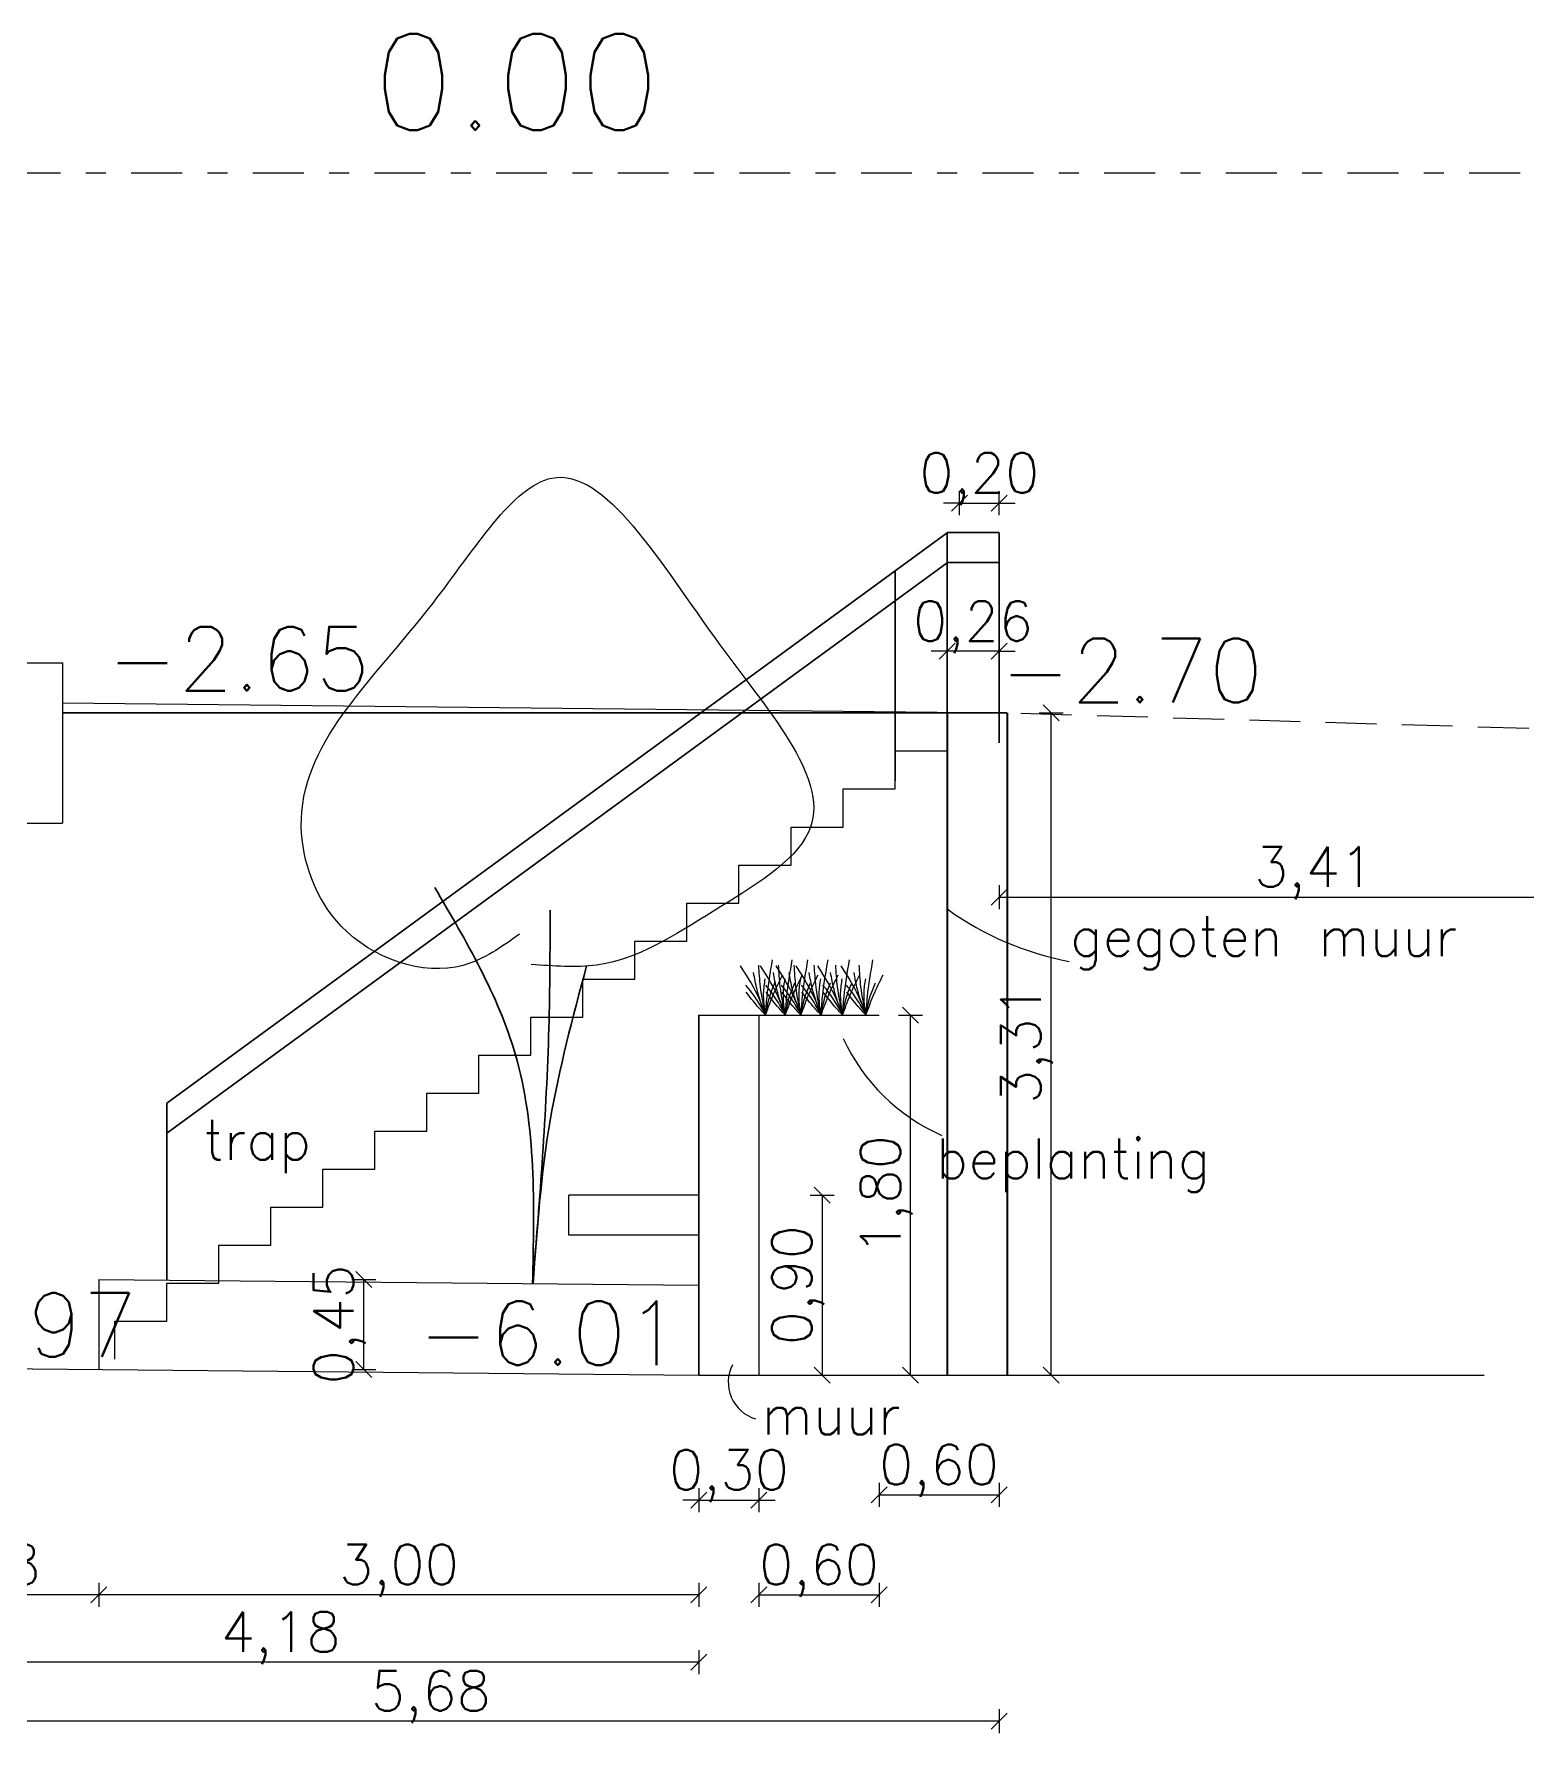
# Model space of a CAD drawing. Header units: millimetres. Extents: x 361 to 21231, y 184 to 1849.
# Drawn here: x 2535.29 to 2542.75, y 538.11 to 546.6 of the extents above; entities that cross this region are included whole.
import ezdxf

# ---------------------------------------------------------------- set-up
doc = ezdxf.new("R2010")
doc.units = ezdxf.units.MM
doc.header["$LTSCALE"] = 0.2
doc.linetypes.add('DASHDOT2', pattern=[12.7, 6.35, -3.175, 0, -3.175])
doc.linetypes.add('DASHED2', pattern=[9.524999999999999, 6.35, -3.175])
for name, color, linetype, lineweight in [('aslijnen', 10, 'DASHDOT2', 25), ('balustrade', 234, 'Continuous', 35), ('bomen', 7, 'Continuous', 35), ('huis', 7, 'Continuous', 40), ('maten', 1, 'Continuous', 18), ('nieuwe hoogtepunten', 154, 'Continuous', 35)]:
    doc.layers.add(name, color=color, linetype=linetype, lineweight=lineweight)
for name, color, linetype in [('beplanting', 7, 'Continuous'), ('ontwerp', 7, 'Continuous'), ('opmeting', 7, 'Continuous')]:
    doc.layers.add(name, color=color, linetype=linetype)
doc.styles.get("Standard").update_dxf_attribs({"font": 'txt.shx', "height": 0.2})
doc.dimstyles.new('maat aanduiding voor tuin', dxfattribs={"dimscale": 0.2000000000000018, "dimtxt": 0.2, "dimasz": 0.4, "dimexe": 0.3, "dimexo": 0.3, "dimgap": 0.02, "dimtad": 1, "dimzin": 1, "dimtxsty": 'Standard', "dimblk": 'OBLIQUE', "dimcen": 0.2, "dimadec": 0, "dimazin": 3, "dimtfac": 1, "dimtix": 1, "dimtmove": 0, "dimatfit": 3, "dimldrblk": 'OBLIQUE', "dimfxl": 0.3, "dimfxlon": 1, "dimarcsym": 1})

# ---------------------------------------------------------------- blocks, each defined once
blk = doc.blocks.new('_Oblique')
at = {"color": 0, "linetype": 'ByBlock', "lineweight": -2}
blk.add_line((-0.5, -0.5), (0.5, 0.5), dxfattribs=at)
blk = doc.blocks.new('*D1673')
at = {"layer": 'Defpoints', "color": 0, "ltscale": 0.2, "transparency": 16777216}
for p in [(2540.111342599165, 543.0608308301748), (2543.520891784467, 543.0608308301748), (2543.520891784467, 542.2907559636137)]:
    blk.add_point(p, dxfattribs=at)
at = {"layer": 'maten', "color": 0, "lineweight": -2, "ltscale": 0.2, "transparency": 16777216}
for p, q in [((2540.111342599165, 542.3507559636138), (2540.111342599165, 542.2307559636138)), ((2543.520891784467, 542.3507559636138), (2543.520891784467, 542.2307559636138)), ((2540.111342599165, 542.2907559636137), (2543.520891784467, 542.2907559636137))]:
    blk.add_line(p, q, dxfattribs=at)
at = {"layer": 'maten', "color": 0, "lineweight": -2, "ltscale": 0.2, "transparency": 16777216, "xscale": 0.08000000000000074, "yscale": 0.08000000000000074, "zscale": 0.08000000000000074, "rotation": 180}
blk.add_blockref('_Oblique', (2540.111342599165, 542.2907559636137), dxfattribs=at)
at = {"layer": 'maten', "color": 0, "lineweight": -2, "ltscale": 0.2, "transparency": 16777216, "xscale": 0.08000000000000074, "yscale": 0.08000000000000074, "zscale": 0.08000000000000074}
blk.add_blockref('_Oblique', (2543.520891784467, 542.2907559636137), dxfattribs=at)
at = {"layer": 'maten', "color": 0, "ltscale": 0.2, "transparency": 16777216, "insert": (2541.686480442305, 542.4114226302804), "char_height": 0.2, "attachment_point": 5}
blk.add_mtext('3,41', dxfattribs=at)
blk = doc.blocks.new('*D1764')
at = {"layer": 'Defpoints', "color": 0, "ltscale": 0.2, "transparency": 16777216}
for p in [(2535.611333840362, 540.3795548377246), (2538.611342599165, 540.3508514267282), (2535.611333840362, 538.8038031608307)]:
    blk.add_point(p, dxfattribs=at)
at = {"layer": 'maten', "color": 0, "lineweight": -2, "ltscale": 0.2, "transparency": 16777216}
for p, q in [((2535.611333840362, 538.8638031608308), (2535.611333840362, 538.7438031608308)), ((2538.611342599165, 538.8638031608308), (2538.611342599165, 538.7438031608308)), ((2538.611342599165, 538.8038031608307), (2535.611333840362, 538.8038031608307))]:
    blk.add_line(p, q, dxfattribs=at)
at = {"layer": 'maten', "color": 0, "lineweight": -2, "ltscale": 0.2, "transparency": 16777216, "xscale": 0.08000000000000074, "yscale": 0.08000000000000074, "zscale": 0.08000000000000074, "rotation": 180}
blk.add_blockref('_Oblique', (2535.611333840362, 538.8038031608307), dxfattribs=at)
at = {"layer": 'maten', "color": 0, "lineweight": -2, "ltscale": 0.2, "transparency": 16777216, "xscale": 0.08000000000000074, "yscale": 0.08000000000000074, "zscale": 0.08000000000000074}
blk.add_blockref('_Oblique', (2538.611342599165, 538.8038031608307), dxfattribs=at)
at = {"layer": 'maten', "color": 0, "ltscale": 0.2, "transparency": 16777216, "insert": (2537.111338219764, 538.9244698274974), "char_height": 0.2, "attachment_point": 5}
blk.add_mtext('3,00', dxfattribs=at)
blk = doc.blocks.new('*D1765')
at = {"layer": 'Defpoints', "color": 0, "ltscale": 0.2, "transparency": 16777216}
for p in [(2535.611333840362, 540.3795548377246), (2536.935265975211, 540.3795548377246), (2535.611333840362, 539.9295342411712)]:
    blk.add_point(p, dxfattribs=at)
at = {"layer": 'maten', "color": 0, "lineweight": -2, "ltscale": 0.2, "transparency": 16777216}
for p, q in [((2536.875265975211, 540.3795548377246), (2536.995265975211, 540.3795548377246)), ((2536.935265975211, 539.9295342411712), (2536.935265975211, 540.3795548377246)), ((2536.875265975211, 539.9295342411712), (2536.995265975211, 539.9295342411712))]:
    blk.add_line(p, q, dxfattribs=at)
at = {"layer": 'maten', "color": 0, "lineweight": -2, "ltscale": 0.2, "transparency": 16777216, "xscale": 0.08000000000000074, "yscale": 0.08000000000000074, "zscale": 0.08000000000000074}
for p, rotation in [((2536.935265975211, 540.3795548377246), 90), ((2536.935265975211, 539.9295342411712), 270)]:
    blk.add_blockref('_Oblique', p, dxfattribs=dict(at, rotation=rotation))
at = {"layer": 'maten', "color": 0, "ltscale": 0.2, "transparency": 16777216, "insert": (2536.814599308545, 540.1545445394484), "char_height": 0.2, "attachment_point": 5, "rotation": 90}
blk.add_mtext('0,45', dxfattribs=at)
blk = doc.blocks.new('*D1766')
at = {"layer": 'Defpoints', "color": 0, "ltscale": 0.2, "transparency": 16777216}
for p in [(2538.611342599165, 540.8008308301748), (2538.611342599166, 539.9008308301748), (2539.226873029485, 539.9008308301748)]:
    blk.add_point(p, dxfattribs=at)
at = {"layer": 'maten', "color": 0, "lineweight": -2, "ltscale": 0.2, "transparency": 16777216}
for p, q in [((2539.166873029485, 540.8008308301748), (2539.286873029485, 540.8008308301748)), ((2539.226873029485, 540.8008308301748), (2539.226873029485, 539.9008308301748)), ((2539.166873029485, 539.9008308301748), (2539.286873029485, 539.9008308301748))]:
    blk.add_line(p, q, dxfattribs=at)
at = {"layer": 'maten', "color": 0, "lineweight": -2, "ltscale": 0.2, "transparency": 16777216, "xscale": 0.08000000000000074, "yscale": 0.08000000000000074, "zscale": 0.08000000000000074}
for p, rotation in [((2539.226873029485, 540.8008308301748), 90), ((2539.226873029485, 539.9008308301748), 270)]:
    blk.add_blockref('_Oblique', p, dxfattribs=dict(at, rotation=rotation))
at = {"layer": 'maten', "color": 0, "ltscale": 0.2, "transparency": 16777216, "insert": (2539.106206362819, 540.3508308301753), "char_height": 0.2, "attachment_point": 5, "rotation": 90}
blk.add_mtext('0,90', dxfattribs=at)
blk = doc.blocks.new('*D1767')
at = {"layer": 'Defpoints', "color": 0, "ltscale": 0.2, "transparency": 16777216}
for p in [(2538.611342599166, 541.7008308301747), (2539.669145247368, 541.7008308301747), (2538.611342599166, 539.9008308301748)]:
    blk.add_point(p, dxfattribs=at)
at = {"layer": 'maten', "color": 0, "lineweight": -2, "ltscale": 0.2, "transparency": 16777216}
for p, q in [((2539.609145247368, 541.7008308301747), (2539.729145247368, 541.7008308301747)), ((2539.669145247368, 539.9008308301748), (2539.669145247368, 541.7008308301747)), ((2539.609145247368, 539.9008308301748), (2539.729145247368, 539.9008308301748))]:
    blk.add_line(p, q, dxfattribs=at)
at = {"layer": 'maten', "color": 0, "lineweight": -2, "ltscale": 0.2, "transparency": 16777216, "xscale": 0.08000000000000074, "yscale": 0.08000000000000074, "zscale": 0.08000000000000074}
for p, rotation in [((2539.669145247368, 541.7008308301747), 90), ((2539.669145247368, 539.9008308301748), 270)]:
    blk.add_blockref('_Oblique', p, dxfattribs=dict(at, rotation=rotation))
at = {"layer": 'maten', "color": 0, "ltscale": 0.2, "transparency": 16777216, "insert": (2539.548478580701, 540.8008308301752), "char_height": 0.2, "attachment_point": 5, "rotation": 90}
blk.add_mtext('1,80', dxfattribs=at)
blk = doc.blocks.new('*D1768')
at = {"layer": 'Defpoints', "color": 0, "ltscale": 0.2, "transparency": 16777216}
for p in [(2538.611342599166, 543.2108308301749), (2540.371058443624, 543.2108308301749), (2538.611342599166, 539.9008308301748)]:
    blk.add_point(p, dxfattribs=at)
at = {"layer": 'maten', "color": 0, "lineweight": -2, "ltscale": 0.2, "transparency": 16777216}
for p, q in [((2540.311058443624, 543.2108308301749), (2540.431058443624, 543.2108308301749)), ((2540.371058443624, 539.9008308301748), (2540.371058443624, 543.2108308301749)), ((2540.311058443624, 539.9008308301748), (2540.431058443624, 539.9008308301748))]:
    blk.add_line(p, q, dxfattribs=at)
at = {"layer": 'maten', "color": 0, "lineweight": -2, "ltscale": 0.2, "transparency": 16777216, "xscale": 0.08000000000000074, "yscale": 0.08000000000000074, "zscale": 0.08000000000000074}
for p, rotation in [((2540.371058443624, 543.2108308301749), 90), ((2540.371058443624, 539.9008308301748), 270)]:
    blk.add_blockref('_Oblique', p, dxfattribs=dict(at, rotation=rotation))
at = {"layer": 'maten', "color": 0, "ltscale": 0.2, "transparency": 16777216, "insert": (2540.250391776957, 541.5558308301753), "char_height": 0.2, "attachment_point": 5, "rotation": 90}
blk.add_mtext('3,31', dxfattribs=at)
blk = doc.blocks.new('*D1773')
at = {"layer": 'Defpoints', "color": 0, "ltscale": 0.2, "transparency": 16777216}
for p in [(2538.611342599166, 541.7008308301747), (2538.911342599165, 541.7008308301749), (2538.911342599165, 539.2768515576273)]:
    blk.add_point(p, dxfattribs=at)
at = {"layer": 'maten', "color": 0, "lineweight": -2, "ltscale": 0.2, "transparency": 16777216}
for p, q in [((2538.611342599166, 539.3368515576274), (2538.611342599166, 539.2168515576274)), ((2538.911342599165, 539.3368515576274), (2538.911342599165, 539.2168515576274)), ((2538.611342599166, 539.2768515576273), (2538.531342599166, 539.2768515576273)), ((2538.611342599166, 539.2768515576273), (2538.911342599165, 539.2768515576273)), ((2538.911342599165, 539.2768515576273), (2538.991342599165, 539.2768515576273))]:
    blk.add_line(p, q, dxfattribs=at)
at = {"layer": 'maten', "color": 0, "lineweight": -2, "ltscale": 0.2, "transparency": 16777216, "xscale": 0.08000000000000074, "yscale": 0.08000000000000074, "zscale": 0.08000000000000074}
blk.add_blockref('_Oblique', (2538.611342599166, 539.2768515576273), dxfattribs=at)
at = {"layer": 'maten', "color": 0, "lineweight": -2, "ltscale": 0.2, "transparency": 16777216, "xscale": 0.08000000000000074, "yscale": 0.08000000000000074, "zscale": 0.08000000000000074, "rotation": 180}
blk.add_blockref('_Oblique', (2538.911342599165, 539.2768515576273), dxfattribs=at)
at = {"layer": 'maten', "color": 0, "ltscale": 0.2, "transparency": 16777216, "insert": (2538.761342599165, 539.397518224294), "char_height": 0.2, "attachment_point": 5}
blk.add_mtext('0,30', dxfattribs=at)
blk = doc.blocks.new('*D1774')
at = {"layer": 'Defpoints', "color": 0, "ltscale": 0.2, "transparency": 16777216}
for p in [(2540.111342599165, 544.2592262438266), (2539.912967559903, 543.2129499046644), (2540.111342599165, 543.0608308301748)]:
    blk.add_point(p, dxfattribs=at)
at = {"layer": 'maten', "color": 0, "lineweight": -2, "ltscale": 0.2, "transparency": 16777216}
for p, q in [((2539.912967559903, 544.2592262438266), (2539.832967559903, 544.2592262438266)), ((2539.912967559903, 544.1992262438265), (2539.912967559903, 544.3192262438265)), ((2539.912967559903, 544.2592262438266), (2540.111342599165, 544.2592262438266)), ((2540.111342599165, 544.1992262438265), (2540.111342599165, 544.3192262438265)), ((2540.111342599165, 544.2592262438266), (2540.191342599165, 544.2592262438266))]:
    blk.add_line(p, q, dxfattribs=at)
at = {"layer": 'maten', "color": 0, "lineweight": -2, "ltscale": 0.2, "transparency": 16777216, "xscale": 0.08000000000000074, "yscale": 0.08000000000000074, "zscale": 0.08000000000000074}
blk.add_blockref('_Oblique', (2539.912967559903, 544.2592262438266), dxfattribs=at)
at = {"layer": 'maten', "color": 0, "lineweight": -2, "ltscale": 0.2, "transparency": 16777216, "xscale": 0.08000000000000074, "yscale": 0.08000000000000074, "zscale": 0.08000000000000074, "rotation": 180}
blk.add_blockref('_Oblique', (2540.111342599165, 544.2592262438266), dxfattribs=at)
at = {"layer": 'maten', "color": 0, "ltscale": 0.2, "transparency": 16777216, "insert": (2540.012155079534, 544.3798929104933), "char_height": 0.2, "attachment_point": 5}
blk.add_mtext('0,20', dxfattribs=at)
blk = doc.blocks.new('*D1674')
at = {"layer": 'Defpoints', "color": 0, "ltscale": 0.2, "transparency": 16777216}
for p in [(2540.111342599165, 541.9527588099628), (2539.511342599165, 541.7008308301749), (2540.111342599165, 539.3028714373005)]:
    blk.add_point(p, dxfattribs=at)
at = {"layer": 'maten', "color": 0, "lineweight": -2, "ltscale": 0.2, "transparency": 16777216}
for p, q in [((2539.511342599165, 539.3628714373006), (2539.511342599165, 539.2428714373006)), ((2540.111342599165, 539.3628714373006), (2540.111342599165, 539.2428714373006)), ((2539.511342599165, 539.3028714373005), (2540.111342599165, 539.3028714373005))]:
    blk.add_line(p, q, dxfattribs=at)
at = {"layer": 'maten', "color": 0, "lineweight": -2, "ltscale": 0.2, "transparency": 16777216, "xscale": 0.08000000000000074, "yscale": 0.08000000000000074, "zscale": 0.08000000000000074, "rotation": 180}
blk.add_blockref('_Oblique', (2539.511342599165, 539.3028714373005), dxfattribs=at)
at = {"layer": 'maten', "color": 0, "lineweight": -2, "ltscale": 0.2, "transparency": 16777216, "xscale": 0.08000000000000074, "yscale": 0.08000000000000074, "zscale": 0.08000000000000074}
blk.add_blockref('_Oblique', (2540.111342599165, 539.3028714373005), dxfattribs=at)
at = {"layer": 'maten', "color": 0, "ltscale": 0.2, "transparency": 16777216, "insert": (2539.811342599165, 539.4235381039672), "char_height": 0.2, "attachment_point": 5}
blk.add_mtext('0,60', dxfattribs=at)
blk = doc.blocks.new('*D1775')
at = {"layer": 'Defpoints', "color": 0, "ltscale": 0.2, "transparency": 16777216}
for p in [(2534.430642599165, 539.9408308301748), (2538.611342599166, 539.9008308301748), (2534.430642599165, 538.466608838297)]:
    blk.add_point(p, dxfattribs=at)
at = {"layer": 'maten', "color": 0, "lineweight": -2, "ltscale": 0.2, "transparency": 16777216}
for p, q in [((2534.430642599165, 538.5266088382971), (2534.430642599165, 538.4066088382971)), ((2538.611342599166, 538.5266088382971), (2538.611342599166, 538.4066088382971)), ((2538.611342599166, 538.466608838297), (2534.430642599165, 538.466608838297))]:
    blk.add_line(p, q, dxfattribs=at)
at = {"layer": 'maten', "color": 0, "lineweight": -2, "ltscale": 0.2, "transparency": 16777216, "xscale": 0.08000000000000074, "yscale": 0.08000000000000074, "zscale": 0.08000000000000074, "rotation": 180}
blk.add_blockref('_Oblique', (2534.430642599165, 538.466608838297), dxfattribs=at)
at = {"layer": 'maten', "color": 0, "lineweight": -2, "ltscale": 0.2, "transparency": 16777216, "xscale": 0.08000000000000074, "yscale": 0.08000000000000074, "zscale": 0.08000000000000074}
blk.add_blockref('_Oblique', (2538.611342599166, 538.466608838297), dxfattribs=at)
at = {"layer": 'maten', "color": 0, "ltscale": 0.2, "transparency": 16777216, "insert": (2536.520992599166, 538.5872755049637), "char_height": 0.2, "attachment_point": 5}
blk.add_mtext('4,18', dxfattribs=at)
blk = doc.blocks.new('*D1776')
at = {"layer": 'Defpoints', "color": 0, "ltscale": 0.2, "transparency": 16777216}
for p in [(2540.111342599172, 543.2108308301749), (2534.430642599165, 542.6608308301747), (2534.430642599165, 538.1725174296662)]:
    blk.add_point(p, dxfattribs=at)
at = {"layer": 'maten', "color": 0, "lineweight": -2, "ltscale": 0.2, "transparency": 16777216}
for p, q in [((2534.430642599165, 538.2325174296662), (2534.430642599165, 538.1125174296662)), ((2540.111342599172, 538.2325174296662), (2540.111342599172, 538.1125174296662)), ((2540.111342599172, 538.1725174296662), (2534.430642599165, 538.1725174296662))]:
    blk.add_line(p, q, dxfattribs=at)
at = {"layer": 'maten', "color": 0, "lineweight": -2, "ltscale": 0.2, "transparency": 16777216, "xscale": 0.08000000000000074, "yscale": 0.08000000000000074, "zscale": 0.08000000000000074, "rotation": 180}
blk.add_blockref('_Oblique', (2534.430642599165, 538.1725174296662), dxfattribs=at)
at = {"layer": 'maten', "color": 0, "lineweight": -2, "ltscale": 0.2, "transparency": 16777216, "xscale": 0.08000000000000074, "yscale": 0.08000000000000074, "zscale": 0.08000000000000074}
blk.add_blockref('_Oblique', (2540.111342599172, 538.1725174296662), dxfattribs=at)
at = {"layer": 'maten', "color": 0, "ltscale": 0.2, "transparency": 16777216, "insert": (2537.270992599168, 538.2931840963329), "char_height": 0.2, "attachment_point": 5}
blk.add_mtext('5,68', dxfattribs=at)
blk = doc.blocks.new('*D1777')
at = {"layer": 'Defpoints', "color": 0, "ltscale": 0.2, "transparency": 16777216}
for p in [(2534.430642599165, 540.3795548377248), (2535.611333840362, 540.3795548377248), (2534.430642599165, 538.8038031608307)]:
    blk.add_point(p, dxfattribs=at)
at = {"layer": 'maten', "color": 0, "lineweight": -2, "ltscale": 0.2, "transparency": 16777216}
for p, q in [((2534.430642599165, 538.8638031608308), (2534.430642599165, 538.7438031608308)), ((2535.611333840362, 538.8638031608308), (2535.611333840362, 538.7438031608308)), ((2535.611333840362, 538.8038031608307), (2534.430642599165, 538.8038031608307))]:
    blk.add_line(p, q, dxfattribs=at)
at = {"layer": 'maten', "color": 0, "lineweight": -2, "ltscale": 0.2, "transparency": 16777216, "xscale": 0.08000000000000074, "yscale": 0.08000000000000074, "zscale": 0.08000000000000074, "rotation": 180}
blk.add_blockref('_Oblique', (2534.430642599165, 538.8038031608307), dxfattribs=at)
at = {"layer": 'maten', "color": 0, "lineweight": -2, "ltscale": 0.2, "transparency": 16777216, "xscale": 0.08000000000000074, "yscale": 0.08000000000000074, "zscale": 0.08000000000000074}
blk.add_blockref('_Oblique', (2535.611333840362, 538.8038031608307), dxfattribs=at)
at = {"layer": 'maten', "color": 0, "ltscale": 0.2, "transparency": 16777216, "insert": (2535.020988219764, 538.9244698274974), "char_height": 0.2, "attachment_point": 5}
blk.add_mtext('1,18', dxfattribs=at)
blk = doc.blocks.new('*D1675')
at = {"layer": 'Defpoints', "color": 0, "ltscale": 0.2, "transparency": 16777216}
for p in [(2538.911342599165, 541.7008308301749), (2539.511342599165, 541.7008308301749), (2539.511342599165, 538.8030025928757)]:
    blk.add_point(p, dxfattribs=at)
at = {"layer": 'maten', "color": 0, "lineweight": -2, "ltscale": 0.2, "transparency": 16777216}
for p, q in [((2538.911342599165, 538.8630025928758), (2538.911342599165, 538.7430025928758)), ((2539.511342599165, 538.8630025928758), (2539.511342599165, 538.7430025928758)), ((2538.911342599165, 538.8030025928757), (2539.511342599165, 538.8030025928757))]:
    blk.add_line(p, q, dxfattribs=at)
at = {"layer": 'maten', "color": 0, "lineweight": -2, "ltscale": 0.2, "transparency": 16777216, "xscale": 0.08000000000000074, "yscale": 0.08000000000000074, "zscale": 0.08000000000000074, "rotation": 180}
blk.add_blockref('_Oblique', (2538.911342599165, 538.8030025928757), dxfattribs=at)
at = {"layer": 'maten', "color": 0, "lineweight": -2, "ltscale": 0.2, "transparency": 16777216, "xscale": 0.08000000000000074, "yscale": 0.08000000000000074, "zscale": 0.08000000000000074}
blk.add_blockref('_Oblique', (2539.511342599165, 538.8030025928757), dxfattribs=at)
at = {"layer": 'maten', "color": 0, "ltscale": 0.2, "transparency": 16777216, "insert": (2539.211342599165, 538.9236692595424), "char_height": 0.2, "attachment_point": 5}
blk.add_mtext('0,60', dxfattribs=at)
blk = doc.blocks.new('*D1889')
at = {"layer": 'Defpoints', "color": 0, "ltscale": 0.2, "transparency": 16777216}
for p in [(2539.851342599165, 543.5192517233314), (2539.851342599165, 543.2108308301749), (2540.111342599165, 543.2108308301749)]:
    blk.add_point(p, dxfattribs=at)
at = {"layer": 'opmeting', "color": 0, "lineweight": -2, "ltscale": 0.2, "transparency": 16777216}
for p, q in [((2539.851342599165, 543.4592517233314), (2539.851342599165, 543.5792517233314)), ((2540.111342599165, 543.4592517233314), (2540.111342599165, 543.5792517233314)), ((2539.851342599165, 543.5192517233314), (2539.771342599165, 543.5192517233314)), ((2540.111342599165, 543.5192517233314), (2539.851342599165, 543.5192517233314)), ((2540.111342599165, 543.5192517233314), (2540.191342599165, 543.5192517233314))]:
    blk.add_line(p, q, dxfattribs=at)
at = {"layer": 'opmeting', "color": 0, "lineweight": -2, "ltscale": 0.2, "transparency": 16777216, "xscale": 0.08000000000000074, "yscale": 0.08000000000000074, "zscale": 0.08000000000000074}
blk.add_blockref('_Oblique', (2539.851342599165, 543.5192517233314), dxfattribs=at)
at = {"layer": 'opmeting', "color": 0, "lineweight": -2, "ltscale": 0.2, "transparency": 16777216, "xscale": 0.08000000000000074, "yscale": 0.08000000000000074, "zscale": 0.08000000000000074, "rotation": 180}
blk.add_blockref('_Oblique', (2540.111342599165, 543.5192517233314), dxfattribs=at)
at = {"layer": 'opmeting', "color": 0, "ltscale": 0.2, "transparency": 16777216, "insert": (2539.981342599165, 543.6399183899981), "char_height": 0.2, "attachment_point": 5}
blk.add_mtext('0,26', dxfattribs=at)

msp = doc.modelspace()

# ---------------------------------------------------------------- hatches: boundary and pattern name
at = {"layer": 'aslijnen', "linetype": 'DASHED2', "ltscale": 0.05}
h = msp.add_hatch(color=256, dxfattribs=at)
h.dxf.hatch_style = 1
edge = h.paths.add_edge_path()
edge.add_arc((2536.860188844443, 545.9984954702416), 0.0840894930981083, -5.088887490341627e-14, 360)
at = {"layer": 'nieuwe hoogtepunten', "linetype": 'DASHED2', "ltscale": 0.05}
h = msp.add_hatch(color=256, dxfattribs=at)
h.dxf.hatch_style = 1
edge = h.paths.add_edge_path()
edge.add_arc((2535.525777769989, 543.3564172702249), 0.0840894930981083, -5.088887490341627e-14, 360)
h = msp.add_hatch(color=256, dxfattribs=at)
h.dxf.hatch_style = 1
edge = h.paths.add_edge_path()
edge.add_arc((2539.989946203358, 543.2969443689544), 0.0840894930981083, -5.088887490341627e-14, 360)
h = msp.add_hatch(color=256, dxfattribs=at)
h.dxf.hatch_style = 1
edge = h.paths.add_edge_path()
edge.add_arc((2538.52220230991, 539.9871766699409), 0.0840894930981083, -5.088887490341627e-14, 360)

# ---------------------------------------------------------------- linework, layer by layer
at = {"layer": 'aslijnen', "ltscale": 0.2}
for p, q in [((2523.005381626221, 545.910830830175), (2542.678869464222, 545.910830830175)), ((2523.005381626221, 545.9108308301749), (2548.635204683211, 545.910830830175))]:
    msp.add_line(p, q, dxfattribs=at)
at = {"layer": 'balustrade', "ltscale": 0.2}
for p, q in [((2539.851342599165, 544.1108308301749), (2535.951342599165, 541.2608308301741)), ((2539.851342599165, 544.1108308301749), (2535.951342599165, 541.2608308301741)), ((2539.851342599165, 544.1120611759441), (2540.111342599165, 544.1120611759441)), ((2539.851342599165, 543.2108308301749), (2539.851342599165, 544.1108308301749)), ((2540.111342599165, 544.1108308301749), (2540.111342599165, 543.2108308301749)), ((2539.851342599165, 543.9608308301748), (2535.951342599165, 541.110830830174)), ((2539.851342599165, 543.9608308301748), (2535.951342599165, 541.110830830174)), ((2539.591342599165, 543.0208308301749), (2539.591342599165, 543.9208308301749)), ((2539.851342599165, 543.962061175944), (2540.111342599165, 543.962061175944)), ((2539.851342599165, 543.0608308301748), (2539.851342599165, 543.9608308301748)), ((2540.111342599165, 543.9608308301748), (2540.111342599165, 543.0608308301748)), ((2539.591342599165, 542.8708308301748), (2539.591342599165, 543.7708308301748)), ((2535.951342599165, 540.5263017101738), (2535.951342599165, 541.2608308301742)), ((2535.951342599165, 540.5263017101738), (2535.951342599165, 541.2608308301742)), ((2535.951342599165, 540.3763017101737), (2535.951342599165, 541.1108308301741)), ((2535.951342599165, 540.3763017101737), (2535.951342599165, 541.1108308301741))]:
    msp.add_line(p, q, dxfattribs=at)
at = {"layer": 'beplanting', "ltscale": 0.2}
for points in [[(2538.944572277867, 541.7007105448942), (2538.951419648391, 541.7913946684547), (2538.978814145036, 541.9761836940507)], [(2539.043404221458, 541.7007105448942), (2539.050251591982, 541.7913946684547), (2539.077646088627, 541.9761836940507)], [(2539.121758959493, 541.7007105448942), (2539.128606330017, 541.7913946684547), (2539.156000826662, 541.9761836940507)], [(2539.222150287123, 541.7007105448942), (2539.228997657647, 541.7913946684547), (2539.256392154292, 541.9761836940507)], [(2539.329612132833, 541.7007105448942), (2539.336459503356, 541.7913946684547), (2539.363854000002, 541.9761836940507)], [(2539.446614163398, 541.7007105448942), (2539.453461533922, 541.7913946684547), (2539.480856030567, 541.9761836940507)], [(2538.944572277867, 541.7007105448942), (2538.917177781222, 541.7725732487824), (2538.819584573513, 541.9470955463011)], [(2538.944391227205, 541.7012158146777), (2538.901544915893, 541.8278679639549), (2538.884222146597, 541.9135818007172)], [(2538.944529176808, 541.7008308301749), (2538.918890250672, 541.8427239161884), (2538.910327903423, 541.9505185211025)], [(2539.043404221458, 541.7007105448942), (2539.016009724813, 541.7725732487824), (2538.918416517104, 541.9470955463011)], [(2538.944579941273, 541.7008308301749), (2538.934503057793, 541.8105565187296), (2538.942528847997, 541.8819140675301)], [(2538.944529176808, 541.7008308301749), (2538.982239083936, 541.8016602983688), (2539.030180706704, 541.9026100518435)], [(2539.043223170796, 541.7012158146777), (2539.000376859484, 541.8278679639549), (2538.983054090188, 541.9135818007172)], [(2539.121758959493, 541.7007105448942), (2539.094364462848, 541.7725732487824), (2538.996771255139, 541.9470955463011)], [(2539.043361120399, 541.7008308301749), (2539.017722194263, 541.8427239161884), (2539.009159847014, 541.9505185211025)], [(2539.043411884864, 541.7008308301749), (2539.033335001384, 541.8105565187296), (2539.041360791588, 541.8819140675301)], [(2539.043361120399, 541.7008308301749), (2539.081071027527, 541.8016602983688), (2539.129012650294, 541.9026100518435)], [(2539.121577908832, 541.7012158146777), (2539.078731597519, 541.8278679639549), (2539.061408828223, 541.9135818007172)], [(2539.121715858434, 541.7008308301749), (2539.096076932297, 541.8427239161884), (2539.087514585048, 541.9505185211025)], [(2539.222150287123, 541.7007105448942), (2539.194755790478, 541.7725732487824), (2539.097162582769, 541.9470955463011)], [(2539.121766622899, 541.7008308301749), (2539.111689739419, 541.8105565187296), (2539.119715529623, 541.8819140675301)], [(2539.121715858434, 541.7008308301749), (2539.159425765562, 541.8016602983688), (2539.207367388329, 541.9026100518435)], [(2539.221969236462, 541.7012158146777), (2539.179122925148, 541.8278679639549), (2539.161800155853, 541.9135818007172)], [(2539.222107186064, 541.7008308301749), (2539.196468259927, 541.8427239161884), (2539.187905912678, 541.9505185211025)], [(2539.329612132833, 541.7007105448942), (2539.302217636187, 541.7725732487824), (2539.204624428478, 541.9470955463011)], [(2539.222157950529, 541.7008308301749), (2539.212081067049, 541.8105565187296), (2539.220106857253, 541.8819140675301)], [(2539.222107186064, 541.7008308301749), (2539.259817093191, 541.8016602983688), (2539.307758715959, 541.9026100518435)], [(2539.329431082171, 541.7012158146777), (2539.286584770858, 541.8278679639549), (2539.269262001563, 541.9135818007172)], [(2539.329569031774, 541.7008308301749), (2539.303930105637, 541.8427239161884), (2539.295367758388, 541.9505185211025)], [(2539.329619796238, 541.7008308301749), (2539.319542912759, 541.8105565187296), (2539.327568702962, 541.8819140675301)], [(2539.446614163398, 541.7007105448942), (2539.419219666753, 541.7725732487824), (2539.321626459044, 541.9470955463011)], [(2539.329569031774, 541.7008308301749), (2539.367278938901, 541.8016602983688), (2539.415220561669, 541.9026100518435)], [(2539.446433112736, 541.7012158146777), (2539.403586801424, 541.8278679639549), (2539.386264032129, 541.9135818007172)], [(2539.446571062339, 541.7008308301749), (2539.420932136203, 541.8427239161884), (2539.412369788954, 541.9505185211025)], [(2539.446621826804, 541.7008308301749), (2539.436544943324, 541.8105565187296), (2539.444570733528, 541.8819140675301)], [(2539.446571062339, 541.7008308301749), (2539.484280969467, 541.8016602983688), (2539.532222592235, 541.9026100518435)], [(2538.944391227206, 541.7012158146772), (2538.904079771843, 541.7717111906435), (2538.846196800073, 541.8506691271883)], [(2538.944591225346, 541.7010079450765), (2538.902628059088, 541.7461393615698), (2538.847856616729, 541.8158979847013)], [(2538.944391227205, 541.7012158146788), (2538.965345058822, 541.7949340485587), (2538.99154107758, 541.8620691597235)], [(2539.043223170797, 541.7012158146772), (2539.002911715434, 541.7717111906435), (2538.945028743664, 541.8506691271883)], [(2539.043423168937, 541.7010079450765), (2539.001460002679, 541.7461393615698), (2538.94668856032, 541.8158979847013)], [(2539.121577908832, 541.7012158146772), (2539.081266453469, 541.7717111906435), (2539.023383481699, 541.8506691271883)], [(2539.121777906971, 541.7010079450765), (2539.079814740714, 541.7461393615698), (2539.025043298354, 541.8158979847013)], [(2539.043223170796, 541.7012158146788), (2539.064177002413, 541.7949340485587), (2539.090373021171, 541.8620691597235)], [(2539.121577908831, 541.7012158146788), (2539.142531740448, 541.7949340485587), (2539.168727759206, 541.8620691597235)], [(2539.221969236462, 541.7012158146772), (2539.181657781099, 541.7717111906435), (2539.123774809329, 541.8506691271883)], [(2539.222169234601, 541.7010079450765), (2539.180206068344, 541.7461393615698), (2539.125434625984, 541.8158979847013)], [(2539.221969236461, 541.7012158146788), (2539.242923068078, 541.7949340485587), (2539.269119086836, 541.8620691597235)], [(2539.329431082171, 541.7012158146772), (2539.289119626808, 541.7717111906435), (2539.231236655038, 541.8506691271883)], [(2539.329631080311, 541.7010079450765), (2539.287667914054, 541.7461393615698), (2539.232896471694, 541.8158979847013)], [(2539.329431082171, 541.7012158146788), (2539.350384913787, 541.7949340485587), (2539.376580932545, 541.8620691597235)], [(2539.446433112737, 541.7012158146772), (2539.406121657374, 541.7717111906435), (2539.348238685604, 541.8506691271883)], [(2539.446633110877, 541.7010079450765), (2539.404669944619, 541.7461393615698), (2539.34989850226, 541.8158979847013)], [(2539.446433112736, 541.7012158146788), (2539.467386944353, 541.7949340485587), (2539.493582963111, 541.8620691597235)]]:
    msp.add_spline(points, degree=3, dxfattribs=at)
at = {"layer": 'bomen', "ltscale": 0.2}
for points in [[(2537.779278532936, 540.3588124291082), (2537.692421620398, 541.507901969961), (2537.290308887659, 542.3390648877185)], [(2537.781779929232, 540.360759567477), (2537.860828059723, 541.6349805320816), (2537.867701511951, 542.2257243942447)], [(2537.781779929232, 540.3573251254277), (2537.867701511951, 541.1747496740884), (2538.049855541706, 541.9475252743092)]]:
    msp.add_spline(points, degree=3, dxfattribs=at)
at = {"layer": 'huis', "ltscale": 0.2}
for p, q in [((2540.151342599165, 543.2096576545489), (2535.430642599166, 543.2108308301749)), ((2539.851342599165, 543.2097322097395), (2539.851342599165, 539.9008308301748)), ((2540.151342599165, 543.2096576545489), (2540.151342599165, 539.9008308301748))]:
    msp.add_line(p, q, dxfattribs=at)
at = {"layer": 'ontwerp', "ltscale": 0.2}
for p, q in [((2534.430642599165, 543.4608308301749), (2535.430642599166, 543.4608308301749)), ((2535.430642599166, 543.4608308301749), (2535.430642599166, 542.6608308301749)), ((2535.430642599166, 543.4608308301749), (2535.430642599166, 543.1608308301749)), ((2535.430642599166, 543.2608308301749), (2540.111342599165, 543.2108308301749)), ((2535.430642599165, 543.2108308301749), (2540.111342599172, 543.2108308301749)), ((2539.851342599165, 543.0208308301749), (2539.851342599165, 543.2108308301749)), ((2539.851342599165, 543.2108308301749), (2540.111342599165, 543.2108308301749)), ((2539.591342599165, 542.8308308301748), (2539.591342599165, 543.0208308301749)), ((2539.591342599165, 543.0208308301749), (2539.851342599165, 543.0208308301749)), ((2539.331342599165, 542.6408308301748), (2539.331342599165, 542.8308308301748)), ((2539.331342599165, 542.8308308301748), (2539.591342599165, 542.8308308301748)), ((2534.430642599165, 542.6608308301747), (2535.430642599166, 542.6608308301749)), ((2539.071342599165, 542.4508308301747), (2539.071342599165, 542.6408308301748)), ((2539.071342599165, 542.6408308301748), (2539.331342599165, 542.6408308301748)), ((2538.811342599165, 542.2608308301747), (2538.811342599165, 542.4508308301747)), ((2538.811342599165, 542.4508308301747), (2539.071342599165, 542.4508308301747)), ((2538.811342599165, 542.2608308301747), (2538.811342599165, 542.4508308301747)), ((2538.811342599165, 542.4508308301747), (2539.071342599165, 542.4508308301747)), ((2538.551342599165, 542.0708308301746), (2538.551342599165, 542.2608308301747)), ((2538.551342599165, 542.2608308301747), (2538.811342599165, 542.2608308301747)), ((2538.551342599165, 542.0708308301746), (2538.551342599165, 542.2608308301747)), ((2538.551342599165, 542.2608308301747), (2538.811342599165, 542.2608308301747)), ((2538.291342599165, 541.8808308301745), (2538.291342599165, 542.0708308301746)), ((2538.291342599165, 542.0708308301746), (2538.551342599165, 542.0708308301746)), ((2538.031342599165, 541.6908308301745), (2538.031342599165, 541.8808308301745)), ((2538.031342599165, 541.8808308301745), (2538.291342599165, 541.8808308301745)), ((2538.611342599165, 541.7008308301748), (2538.611342599165, 539.9008308301748)), ((2538.611342599165, 539.9008308301748), (2538.611342599165, 541.7008308301748)), ((2538.611342599165, 541.7008308301748), (2538.911342599165, 541.7008308301748)), ((2538.611342599165, 541.7008308301748), (2538.911342599165, 541.7008308301749)), ((2538.911342599165, 541.7008308301747), (2538.911342599165, 539.900830830175)), ((2538.911342599165, 541.7008308301749), (2539.511342599165, 541.7008308301749)), ((2537.771342599165, 541.5008308301744), (2537.771342599165, 541.6908308301745)), ((2537.771342599165, 541.6908308301745), (2538.031342599165, 541.6908308301745)), ((2537.511342599165, 541.3108308301744), (2537.511342599165, 541.5008308301744)), ((2537.511342599165, 541.5008308301744), (2537.771342599165, 541.5008308301744)), ((2537.251342599165, 541.1208308301743), (2537.251342599165, 541.3108308301744)), ((2537.251342599165, 541.3108308301744), (2537.511342599165, 541.3108308301744)), ((2536.991342599165, 540.9308308301743), (2536.991342599165, 541.1208308301743)), ((2536.991342599165, 541.1208308301743), (2537.251342599165, 541.1208308301743)), ((2536.731342599165, 540.7408308301742), (2536.731342599165, 540.9308308301743)), ((2536.731342599165, 540.9308308301743), (2536.991342599165, 540.9308308301743)), ((2538.611342599165, 540.8008308301748), (2537.961342599166, 540.8008308301748)), ((2537.961342599165, 540.6008308301748), (2537.961342599166, 540.8008308301748)), ((2536.471342599165, 540.6158761833474), (2536.471342599165, 540.7408308301742)), ((2536.471342599165, 540.7408308301742), (2536.731342599165, 540.7408308301742)), ((2536.471342599165, 540.5508308301742), (2536.471342599165, 540.7408308301742)), ((2538.611342599165, 540.6008308301748), (2537.961342599166, 540.6008308301748)), ((2536.211342599165, 540.5508308301742), (2536.471342599165, 540.5508308301742)), ((2536.211342599165, 540.5238140884837), (2536.211342599165, 540.5508308301742)), ((2536.211342599165, 540.4258761833473), (2536.211342599165, 540.5508308301742)), ((2536.211342599165, 540.5508308301742), (2536.471342599165, 540.5508308301742)), ((2536.211342599165, 540.3608308301741), (2536.211342599165, 540.5508308301742)), ((2535.611333840362, 540.3795548377248), (2535.611333840362, 539.929534241171)), ((2535.611333840362, 540.3795548377248), (2538.611342599165, 540.3508514267282)), ((2535.951342599165, 540.2358761833473), (2535.951342599164, 540.3608308301741)), ((2535.951342599164, 540.3608308301741), (2536.211342599165, 540.3608308301741)), ((2535.951342599164, 540.170830830174), (2535.951342599164, 540.3608308301741)), ((2535.691342599164, 540.170830830174), (2535.951342599164, 540.170830830174)), ((2535.691342599164, 539.980830830174), (2535.691342599164, 540.170830830174)), ((2530.367451301819, 539.9797065332615), (2538.611342599165, 539.9008308301748)), ((2538.611342599165, 539.9008308301748), (2538.911342599165, 539.9008308301749))]:
    msp.add_line(p, q, dxfattribs=at)
at = {"layer": 'ontwerp', "linetype": 'DASHED2', "ltscale": 0.2}
msp.add_line((2543.520891784467, 543.1108308301749), (2540.111342599165, 543.2108308301749), dxfattribs=at)
at = {"layer": 'ontwerp', "ltscale": 0.2}
for centre, radius, start, end in [((2540.747962557481, 543.4767559353514), 1.534313215843212, 234.4842573067098, 259.2763577459164), ((2540.218965626138, 541.993875847299), 0.9770645372343735, 204.8557846203072, 246.2536980689389), ((2538.948861864678, 539.8658001980624), 0.1912288320585934, 152.7317159347818, 253.3988454548005)]:
    msp.add_arc(centre, radius, start, end, dxfattribs=at)
msp.add_spline([(2537.71422788684, 542.1051026536184), (2537.432675891305, 541.9493499735095), (2536.823352274537, 542.1450634367102), (2536.623527830012, 542.6427049503827), (2537.28184670215, 543.7601227285276), (2537.87645695657, 544.3849040318981), (2538.715543693279, 543.5521049408826), (2539.159031212718, 542.6155477492416), (2538.684570688629, 542.2206641026214), (2538.099913406864, 541.9509658530401), (2537.772974853829, 541.9539644206575)], degree=3, dxfattribs=at)
at = {"layer": 'opmeting', "ltscale": 0.2}
msp.add_line((2538.911342599165, 539.9008308301749), (2542.536858147329, 539.9008308301749), dxfattribs=at)

# ---------------------------------------------------------------- texts
at = {"layer": 'aslijnen', "linetype": 'Continuous', "lineweight": 35, "ltscale": 0.2, "insert": (2536.978703138893, 546.6044515907943), "char_height": 0.4800000000000001, "attachment_point": 1}
msp.add_mtext_dynamic_manual_height_columns('0.00', width=17.33803644879004, gutter_width=1.5, heights=[0], dxfattribs=at)
at = {"layer": 'nieuwe hoogtepunten', "linetype": 'Continuous', "lineweight": 35, "ltscale": 0.2, "char_height": 0.3200000000000001, "attachment_point": 1}
for s, insert in [('-2.65', (2535.651585800389, 543.6420328707251)), ('-2.70', (2540.115754233758, 543.5825599694546)), ('-5.97', (2534.487342744153, 540.3121093513719)), ('-6.01', (2537.205838441202, 540.2715038625252))]:
    msp.add_mtext_dynamic_manual_height_columns(s, width=11.55869096586002, gutter_width=1, heights=[0], dxfattribs=dict(at, insert=insert))
at = {"layer": 'ontwerp', "lineweight": 30, "ltscale": 0.2, "char_height": 0.2, "attachment_point": 1}
for s, insert in [('gegoten muur', (2540.466130359296, 542.1952192555539)), ('trap', (2536.134334833997, 541.1777616057415)), ('beplanting', (2539.795378892008, 541.083226851661)), ('muur', (2538.923857305839, 539.8044703580541))]:
    msp.add_mtext_dynamic_manual_height_columns(s, width=2.958656882182368, gutter_width=1, heights=[0], dxfattribs=dict(at, insert=insert))

# ---------------------------------------------------------------- dimensions: what is measured, and where the dimension line sits
at = {"layer": 'maten', "ltscale": 0.2}
for base, p1, p2, picture, middle in [((2540.111342599165, 544.2592262438266), (2539.912967559903, 543.2129499046644), (2540.111342599165, 543.0608308301748), '*D1774', (2540.012155079534, 544.3798929104933)), ((2534.430642599165, 538.1725174296662), (2540.111342599172, 543.2108308301749), (2534.430642599165, 542.6608308301747), '*D1776', (2537.270992599168, 538.2931840963329)), ((2540.111342599165, 539.3028714373005), (2539.511342599165, 541.7008308301749), (2540.111342599165, 541.9527588099628), '*D1674', (2539.811342599165, 539.4235381039672)), ((2538.911342599165, 539.2768515576273), (2538.611342599166, 541.7008308301747), (2538.911342599165, 541.7008308301749), '*D1773', (2538.761342599165, 539.397518224294)), ((2539.511342599165, 538.8030025928757), (2538.911342599165, 541.7008308301749), (2539.511342599165, 541.7008308301749), '*D1675', (2539.211342599165, 538.9236692595424)), ((2534.430642599165, 538.8038031608307), (2535.611333840362, 540.3795548377248), (2534.430642599165, 540.3795548377248), '*D1777', (2535.020988219764, 538.9244698274974)), ((2535.611333840362, 538.8038031608307), (2538.611342599165, 540.3508514267282), (2535.611333840362, 540.3795548377246), '*D1764', (2537.111338219764, 538.9244698274974)), ((2534.430642599165, 538.466608838297), (2538.611342599166, 539.9008308301748), (2534.430642599165, 539.9408308301748), '*D1775', (2536.520992599166, 538.5872755049637))]:
    dim = msp.add_linear_dim(base=base, p1=p1, p2=p2, dimstyle='maat aanduiding voor tuin', dxfattribs=at)
    dim.commit()
    dim.dimension.update_dxf_attribs({"geometry": picture, "text_midpoint": middle})
for base, p1, p2, picture, middle in [((2540.371058443624, 543.2108308301749), (2538.611342599166, 539.9008308301748), (2538.611342599166, 543.2108308301749), '*D1768', (2540.250391776957, 541.5558308301753)), ((2539.669145247368, 541.7008308301747), (2538.611342599166, 539.9008308301748), (2538.611342599166, 541.7008308301747), '*D1767', (2539.548478580701, 540.8008308301752)), ((2539.226873029485, 539.9008308301748), (2538.611342599165, 540.8008308301748), (2538.611342599166, 539.9008308301748), '*D1766', (2539.106206362819, 540.3508308301753))]:
    dim = msp.add_linear_dim(base=base, p1=p1, p2=p2, angle=90, dimstyle='maat aanduiding voor tuin', dxfattribs=at)
    dim.commit()
    dim.dimension.update_dxf_attribs({"geometry": picture, "text_midpoint": middle})
dim = msp.add_linear_dim(base=(2543.520891784467, 542.2907559636137), p1=(2540.111342599165, 543.0608308301748), p2=(2543.520891784467, 543.0608308301748), dimstyle='maat aanduiding voor tuin', dxfattribs=at)
dim.commit()
dim.dimension.update_dxf_attribs({"geometry": '*D1673', "text_midpoint": (2541.686480442305, 542.2907559636137), "dimtype": 160})
dim = msp.add_linear_dim(base=(2536.935265975211, 540.3795548377246), p1=(2535.611333840362, 539.9295342411712), p2=(2535.611333840362, 540.3795548377246), angle=90, dimstyle='maat aanduiding voor tuin', dxfattribs=at)
dim.commit()
dim.dimension.update_dxf_attribs({"geometry": '*D1765', "text_midpoint": (2536.935265975211, 540.1545445394484), "dimtype": 160})
at = {"layer": 'opmeting', "ltscale": 0.2}
dim = msp.add_linear_dim(base=(2539.851342599165, 543.5192517233314), p1=(2540.111342599165, 543.2108308301749), p2=(2539.851342599165, 543.2108308301749), dimstyle='maat aanduiding voor tuin', dxfattribs=at)
dim.commit()
dim.dimension.update_dxf_attribs({"geometry": '*D1889', "text_midpoint": (2539.981342599165, 543.6399183899981)})

doc.saveas('drawing.dxf')
